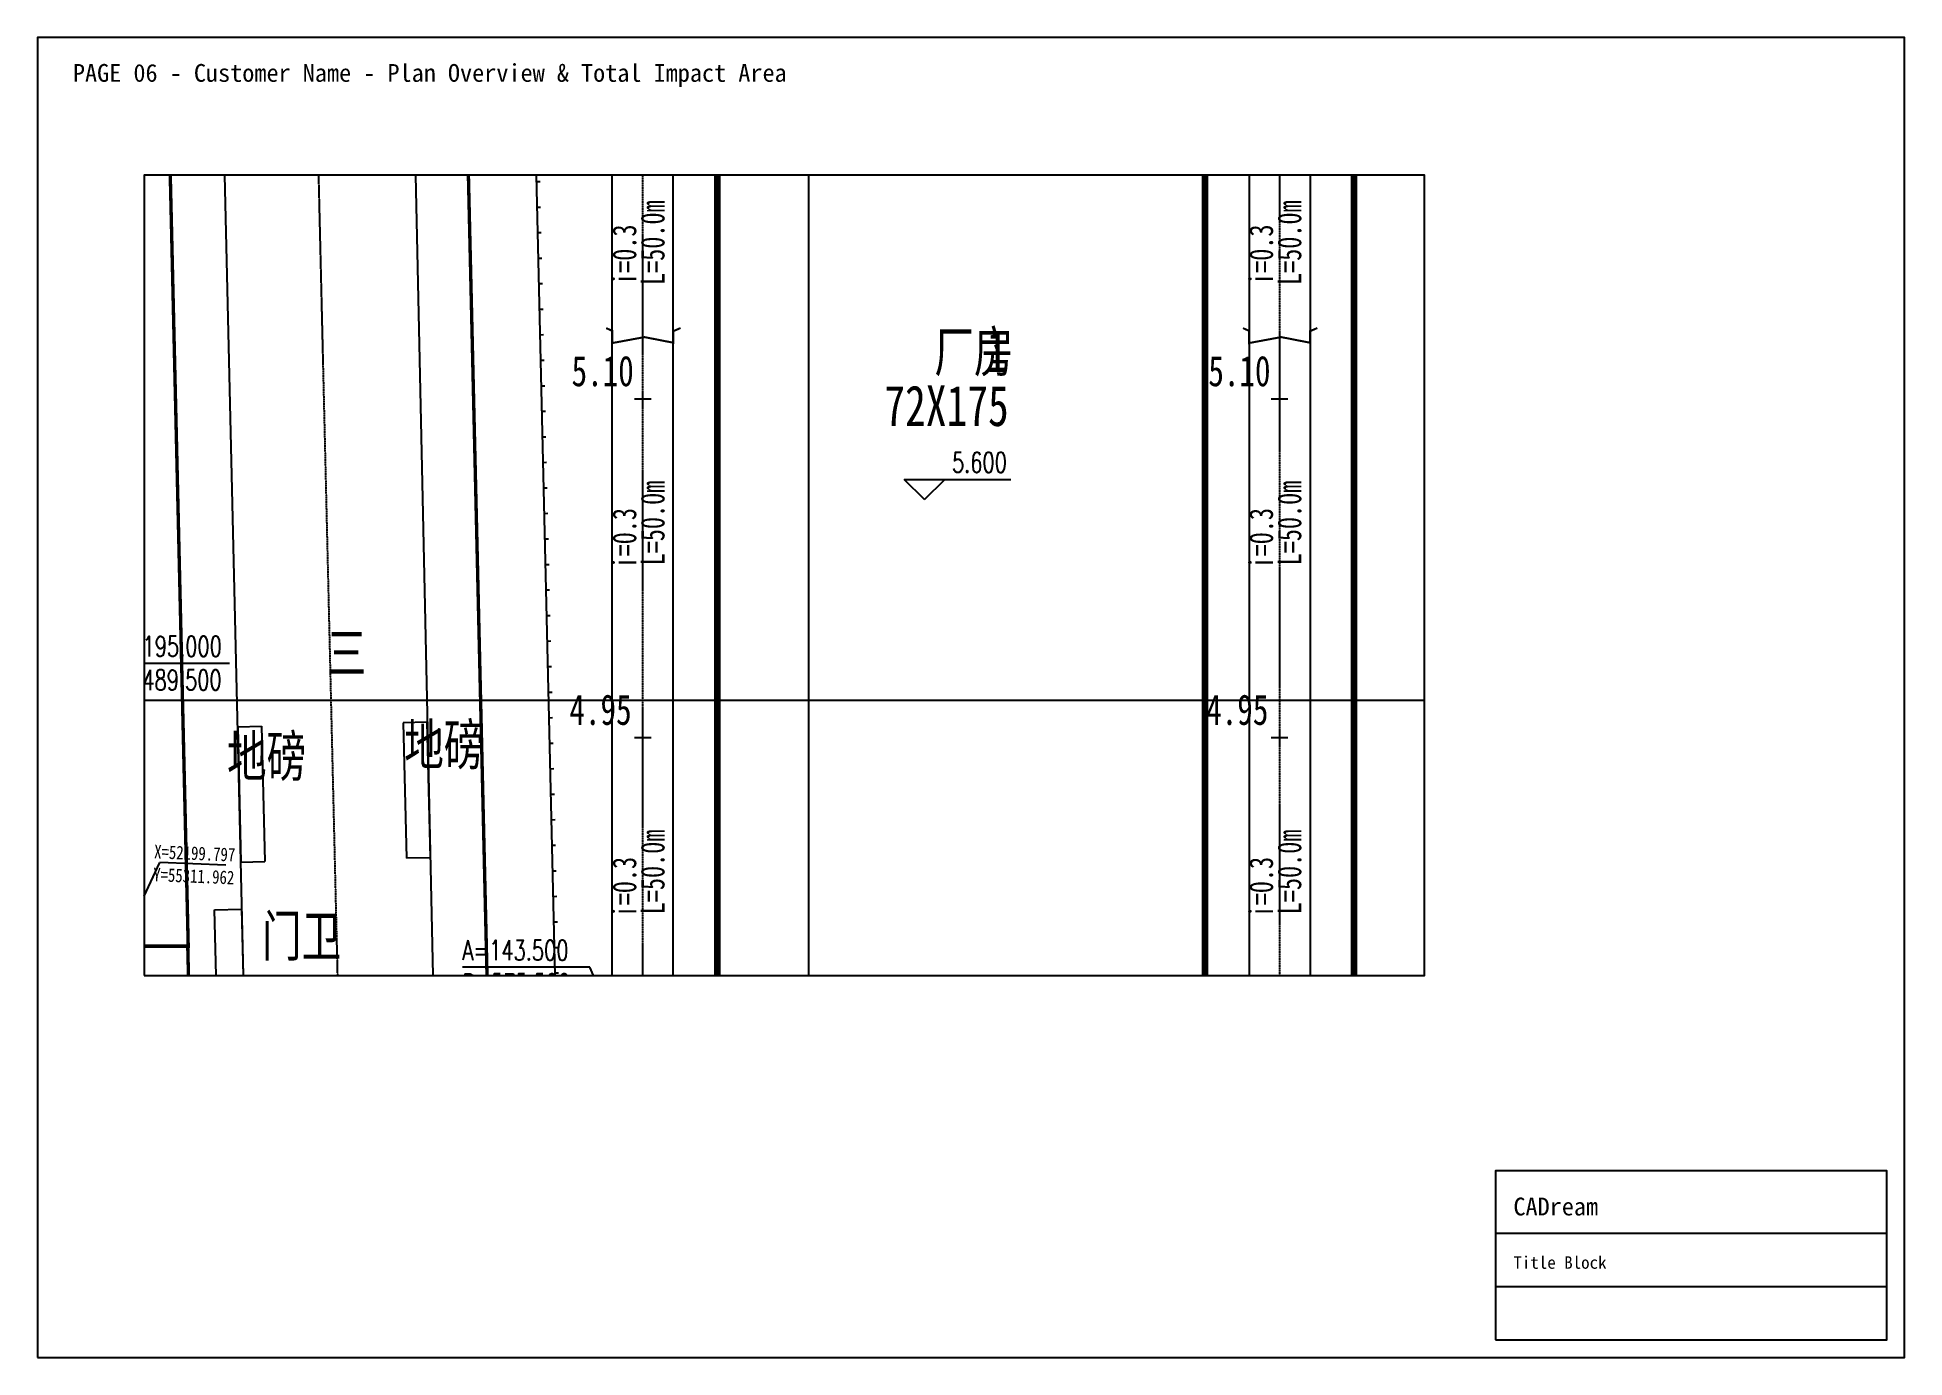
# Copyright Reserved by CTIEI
# Paper-space layout 'Layout1' of a CAD drawing. Header units: metres, sheet in millimetres. Extents: x 0 to 420, y 0 to 297.
# The model-space entities are those that its viewports show. They can reach past a viewport. Long polylines and large blocks are cut down to what shows.
import ezdxf

# ---------------------------------------------------------------- set-up
doc = ezdxf.new("R2010")
doc.units = ezdxf.units.M
doc.linetypes.add('DASH', pattern=[0.35, 0.25, -0.1])
doc.linetypes.add('DOTE', pattern=[2.42, 2, -0.2, 0.02, -0.2])
for name, color, linetype in [('DIM_COOR', 3, 'CONTINUOUS'), ('DIM_ELEV', 3, 'CONTINUOUS'), ('DIM_SYMB', 3, 'CONTINUOUS'), ('DOTE', 1, 'DOTE'), ('PUB_TEXT', 7, 'CONTINUOUS'), ('road', 2, 'CONTINUOUS'), ('SHEET_BORDER', 8, 'Continuous'), ('SHEET_TEXT', 5, 'Continuous'), ('SHEET_TITLEBLOCK', 7, 'Continuous'), ('SHEET_VIEWPORT_FRAME', 6, 'Continuous'), ('方格网', 6, 'CONTINUOUS'), ('选址蓝线', 5, 'CONTINUOUS'), ('道路HK', 1, 'CONTINUOUS')]:
    doc.layers.add(name, color=color, linetype=linetype)
doc.styles.add('_TCH_DIM', font='SIMPLEX', dxfattribs={"bigfont": 'GBCBIG'})
doc.styles.add('HZ', font='txt', dxfattribs={"width": 0.75})

# ---------------------------------------------------------------- blocks, each defined once
blk = doc.blocks.new('CADREAM_TITLEBLOCK_V1')
at = {"layer": 'SHEET_TITLEBLOCK'}
for p, q in [((0, 24), (88, 24)), ((0, 12), (88, 12))]:
    blk.add_line(p, q, dxfattribs=at)
blk.add_lwpolyline([(0, 0), (88, 0), (88, 38), (0, 38)], close=True, dxfattribs=at)
for s, height, p in [('CADream', 4, (4, 28)), ('Title Block', 2.8, (4, 16))]:
    blk.add_text(s, height=height, dxfattribs=at).set_placement(p)
blk = doc.blocks.new('$LinePat$围墙')
at = {"color": 0}
blk.add_line((600, 0), (600, -160), dxfattribs=at)
at = {"color": 0, "const_width": 40}
blk.add_lwpolyline([(0, 0), (1201, 0)], dxfattribs=at)

msp = doc.modelspace()

# ---------------------------------------------------------------- linework, layer by layer
at = {"linetype": 'Continuous'}
for p, q in [((515.73, 196.13), (519.23, 196.21)), ((515.73, 196.13), (516.19, 176.14)), ((519.23, 196.21), (519.69, 176.22)), ((543.62, 196.79), (540.12, 196.71)), ((540.12, 196.71), (540.6, 176.71)), ((543.62, 196.79), (544.1, 176.8)), ((544.1, 176.8), (540.6, 176.71)), ((516.19, 176.14), (519.69, 176.22)), ((512.28, 169.11), (516.28, 169.21)), ((512.56, 157.12), (512.28, 169.11)), ((516.28, 169.21), (516.55, 157.21))]:
    msp.add_line(p, q, dxfattribs=at)
at = {"linetype": 'DASH', "ltscale": 0.03, "const_width": 1, "flags": 128}
for points in [[(586.5, 330), (586.5, 155), (658.5, 155), (658.5, 330)], [(752.5, 330), (752.5, 155), (680.5, 155), (680.5, 330)]]:
    msp.add_lwpolyline(points, close=True, dxfattribs=at)
at = {"linetype": 'Continuous', "const_width": 0.3, "flags": 128}
for points in [[(570.1, 254.99), (571, 254.58), (571, 252.78), (575.75, 253.66), (580, 252.83), (580, 254.53), (581.08, 255)], [(664.1, 254.99), (665, 254.58), (665, 252.78), (669.75, 253.66), (674, 252.83), (674, 254.53), (675.08, 255)], [(575.5, 245.75), (575.5, 243.25)], [(669.5, 245.75), (669.5, 243.25)], [(574.25, 244.5), (576.75, 244.5)], [(668.25, 244.5), (670.75, 244.5)], [(575.5, 195.75), (575.5, 193.25)], [(669.5, 195.75), (669.5, 193.25)], [(574.25, 194.5), (576.75, 194.5)], [(668.25, 194.5), (670.75, 194.5)]]:
    msp.add_lwpolyline(points, dxfattribs=at)
at = {"layer": 'DIM_COOR', "color": 4, "linetype": 'Continuous'}
msp.add_line((495.69, 205.51), (514.5, 205.51), dxfattribs=at)
at = {"layer": 'DIM_COOR', "color": 3, "linetype": 'Continuous'}
for p, q in [((567.68, 160.65), (548.87, 160.65)), ((575.5, 143.5), (567.68, 160.65))]:
    msp.add_line(p, q, dxfattribs=at)
at = {"layer": 'DIM_ELEV', "linetype": 'Continuous'}
for p, q in [((617.08, 229.66), (614.08, 232.66)), ((614.08, 232.66), (629.85, 232.66)), ((617.08, 229.66), (620.08, 232.66))]:
    msp.add_line(p, q, dxfattribs=at)
at = {"layer": 'DIM_SYMB', "linetype": 'Continuous'}
for points in [[(575.5, 259.32, 0, 0, 0), (575.5, 270.39, 0.8, 0, 0), (575.5, 273.39, 0, 0, 0)], [(669.5, 259.32, 0, 0, 0), (669.5, 270.39, 0.8, 0, 0), (669.5, 273.39, 0, 0, 0)], [(575.5, 228.93, 0, 0, 0), (575.5, 217.86, 0.8, 0, 0), (575.5, 214.86, 0, 0, 0)], [(669.5, 228.93, 0, 0, 0), (669.5, 217.86, 0.8, 0, 0), (669.5, 214.86, 0, 0, 0)], [(575.5, 166.43, 0, 0, 0), (575.5, 177.49, 0.8, 0, 0), (575.5, 180.49, 0, 0, 0)], [(669.5, 166.43, 0, 0, 0), (669.5, 177.49, 0.8, 0, 0), (669.5, 180.49, 0, 0, 0)]]:
    msp.add_lwpolyline(points, format="xyseb", dxfattribs=at)
at = {"layer": 'DOTE', "ltscale": 0.01}
for p, q in [((522.5, 494.06), (534.8, -25.68)), ((575.5, 39.5), (575.5, 344.5)), ((669.5, 344.5), (669.5, 143.5))]:
    msp.add_line(p, q, dxfattribs=at)
at = {"layer": 'DOTE', "linetype": 'DOTE', "ltscale": 0.01, "const_width": 0.5, "flags": 128}
msp.add_lwpolyline([(779.83, 9.79), (777.92, 437.27), (546.09, 435.4), (556.2, 0.56)], close=True, dxfattribs=at)
at = {"layer": 'DOTE', "linetype": 'DOTE', "ltscale": 15, "const_width": 0.5, "flags": 128}
for points in [[(403.79, 314.07), (504.9, 314.08), (508.4, 163.74), (407.29, 163.73)], [(407.22, 163.74), (508.33, 163.78), (512.29, -3.88), (411.28, -8.08)]]:
    msp.add_lwpolyline(points, close=True, dxfattribs=at)
at = {"layer": 'road', "linetype": 'Continuous'}
for p, q in [((580, 157), (580, 334)), ((571, 157), (571, 331)), ((665, 331), (665, 157)), ((674, 331), (674, 157))]:
    msp.add_line(p, q, dxfattribs=at)
at = {"layer": '方格网', "color": 6, "linetype": 'Continuous'}
for p, q in [((600, -54.65), (600, 494.06)), ((850.55, 200), (-76.88, 200))]:
    msp.add_line(p, q, dxfattribs=at)
at = {"layer": '选址蓝线', "color": 0, "linetype": 'Continuous'}
for p in [(498.47, 163.74), (513.96, 175.69)]:
    msp.add_line(p, (504.19, 176.09), dxfattribs=at)
at = {"layer": '选址蓝线', "color": 5, "linetype": 'Continuous', "flags": 128}
msp.add_lwpolyline([(556.35, 425.5), (777.98, 427.33), (779.82, 34.87), (565.71, 25.99)], close=True, dxfattribs=at)
at = {"layer": '道路HK', "color": 1, "linetype": 'Continuous', "ltscale": 300}
for p, q in [((511.03, 395.39), (516.55, 157.21)), ((540.76, 330.8), (544.58, 156.8))]:
    msp.add_line(p, q, dxfattribs=at)

# ---------------------------------------------------------------- block references
at = {"linetype": 'Continuous', "xscale": 0.0031403267353883, "yscale": 0.003125, "zscale": 0.003125, "rotation": 91.343227247698}
for p in [(559.79, 278.51), (559.88, 274.74), (559.97, 270.97), (560.06, 267.2), (560.15, 263.44), (560.23, 259.67), (560.32, 255.9), (560.41, 252.13), (560.5, 248.36), (560.59, 244.59), (560.68, 240.82), (560.76, 237.05), (560.85, 233.28), (560.94, 229.52), (561.03, 225.75), (561.12, 221.98), (561.21, 218.21), (561.3, 214.44), (561.38, 210.67), (561.47, 206.9), (561.56, 203.13), (561.65, 199.36), (561.74, 195.59), (561.83, 191.83), (561.91, 188.06), (562, 184.29), (562.09, 180.52), (562.18, 176.75), (562.27, 172.98), (562.36, 169.21), (562.44, 165.44), (562.53, 161.67), (562.62, 157.9)]:
    msp.add_blockref('$LinePat$围墙', p, dxfattribs=at)

# ---------------------------------------------------------------- texts
at = {"layer": 'PUB_TEXT', "linetype": 'Continuous', "width": 0.75}
for s, p in [('L=50.0m', (578.71, 261.35)), ('L=50.0m', (672.71, 261.35)), ('i=0.3', (574.54, 261.36)), ('i=0.3', (668.54, 261.36)), ('L=50.0m', (578.71, 219.96)), ('L=50.0m', (672.71, 219.96)), ('i=0.3', (574.54, 219.5)), ('i=0.3', (668.54, 219.5)), ('L=50.0m', (578.71, 168.45)), ('L=50.0m', (672.71, 168.45)), ('i=0.3', (574.54, 167.99)), ('i=0.3', (668.54, 167.99))]:
    msp.add_text(s, height=3.5, rotation=90, dxfattribs=at).set_placement(p)
for s, height, p in [('厂房', 6, (618.55, 248.51)), ('1', 6, (626.27, 248.51)), ('5.10', 4.5, (564.99, 246.41)), ('5.10', 4.5, (658.99, 246.41)), ('72X175', 6, (611.16, 240.53)), ('三', 6, (528.85, 204.03)), ('4.95', 4.5, (564.67, 196.41)), ('4.95', 4.5, (658.67, 196.41)), ('地磅', 6, (514.13, 188.78)), ('地磅', 6, (540.29, 190.49)), ('门卫', 6, (519.29, 162.24))]:
    msp.add_text(s, height=height, dxfattribs=at).set_placement(p)
at = {"layer": 'PUB_TEXT', "linetype": 'Continuous', "style": '_TCH_DIM', "width": 0.705882}
for s, p in [('5.600', (621.15, 233.67)), ('A=195.000', (497.7, 206.52)), ('B=489.500', (497.4, 201.54)), ('A=143.500', (548.87, 161.65)), ('B=575.500', (548.87, 156.68))]:
    msp.add_text(s, height=2.975, dxfattribs=at).set_placement(p)
at = {"layer": '选址蓝线', "color": 0, "linetype": 'Continuous', "style": 'HZ', "width": 0.8}
for s, p in [('X=52199.797', (503.34, 176.71)), ('Y=55311.962', (503.2, 173.34))]:
    msp.add_text(s, height=2, rotation=357.6702, dxfattribs=at).set_placement(p)

psp = doc.layouts.get("Layout1")

# ---------------------------------------------------------------- linework, layer by layer
at = {"layer": 'SHEET_BORDER'}
psp.add_lwpolyline([(0, 0), (420, 0), (420, 297), (0, 297)], close=True, dxfattribs=at)
at = {"layer": 'SHEET_VIEWPORT_FRAME'}
psp.add_lwpolyline([(24, 86), (312, 86), (312, 266), (24, 266)], close=True, dxfattribs=at)

# ---------------------------------------------------------------- block references
at = {"layer": 'SHEET_TITLEBLOCK'}
psp.add_blockref('CADREAM_TITLEBLOCK_V1', (328, 4), dxfattribs=at)

# ---------------------------------------------------------------- texts
at = {"layer": 'SHEET_TEXT'}
psp.add_text('PAGE 06 - Customer Name - Plan Overview & Total Impact Area', height=4, dxfattribs=at).set_placement((8, 287))

# ---------------------------------------------------------------- viewports
at = {"layer": 'SHEET_VIEWPORT_FRAME'}
psp.add_viewport(center=(168, 176), size=(288, 180), view_center_point=(596.39, 218.5), view_height=118.1384, dxfattribs=at)

doc.saveas('drawing.dxf')
